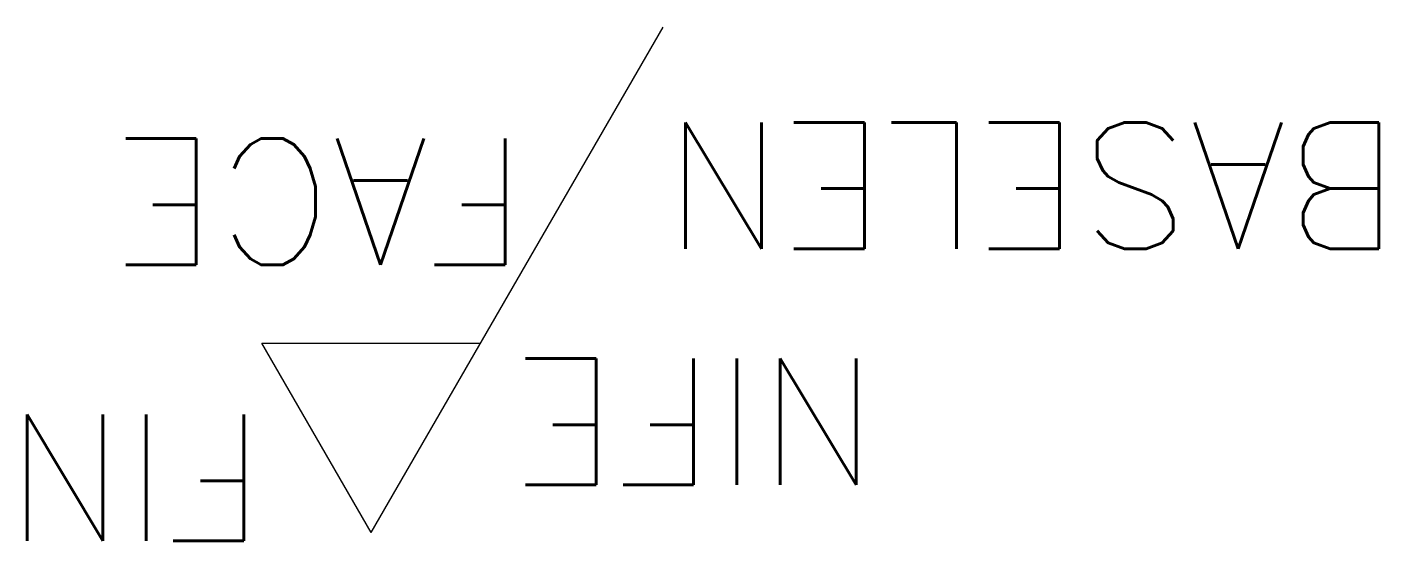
# Model space of a CAD drawing. Extents: x 276.9 to 298.3, y 184.6 to 192.7.
import ezdxf
from ezdxf.enums import TextEntityAlignment as Align

# ---------------------------------------------------------------- set-up
doc = ezdxf.new("R2010")
doc.units = 0
doc.header["$MEASUREMENT"] = 0
doc.layers.add('DIM', color=2, linetype='CONTINUOUS')
doc.styles.add('CHINA', font='romans.shx', dxfattribs={"bigfont": 'chineset.shx'})

msp = doc.modelspace()

# ---------------------------------------------------------------- linework, layer by layer
at = {"layer": 'DIM'}
for p, q in [((282.377, 184.706), (286.995, 192.706)), ((280.645, 187.706), (284.109, 187.706)), ((282.377, 184.706), (280.645, 187.706))]:
    msp.add_line(p, q, dxfattribs=at)

# ---------------------------------------------------------------- texts
at = {"layer": 'DIM', "style": 'CHINA'}
for tag, p in [('BASELEN', (287.009, 191.197)), ('NIFE', (284.65, 187.46))]:
    msp.add_attdef(tag, text='', height=2, rotation=180, dxfattribs=at).set_placement(p, align=Align.RIGHT)
msp.add_attdef('FACE', text='', height=2, rotation=180, dxfattribs=at).set_placement((284.838, 188.943), align=Align.TOP_LEFT)
msp.add_attdef('FIN', text='', height=2, rotation=180, dxfattribs=at).set_placement((280.703, 187.174), align=Align.BOTTOM_LEFT)

doc.saveas('drawing.dxf')
